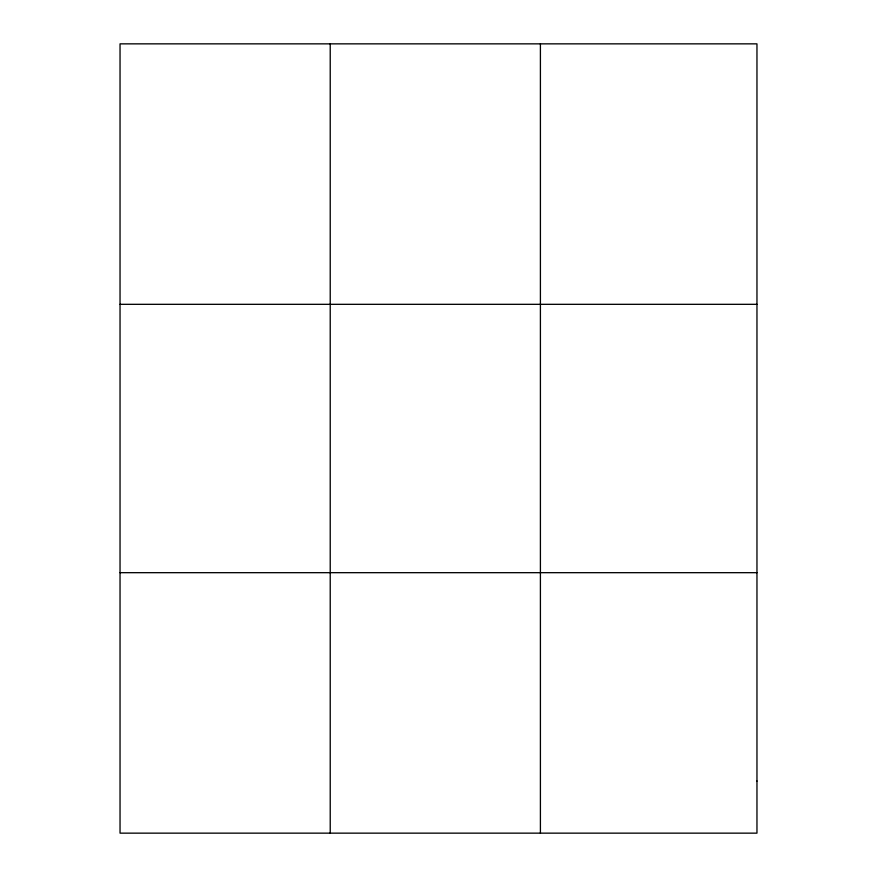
<?xml version="1.0" encoding="UTF-8"?>
<svg xmlns="http://www.w3.org/2000/svg" width="877" height="877" viewBox="0 0 877 877"><rect width="100%" height="100%" fill="white"/><g stroke="black" fill="none" stroke-linecap="round" stroke-linejoin="round"><path stroke-width="1.32" d="M330.223 43.85L330.223 833.15M540.407 43.85L540.407 833.15M120.039 304.319L756.961 304.319M120.039 572.681L756.961 572.681M756.961 781.056L756.961 833.15L120.039 833.15L120.039 43.85L756.961 43.85L756.961 781.056"/></g></svg>
